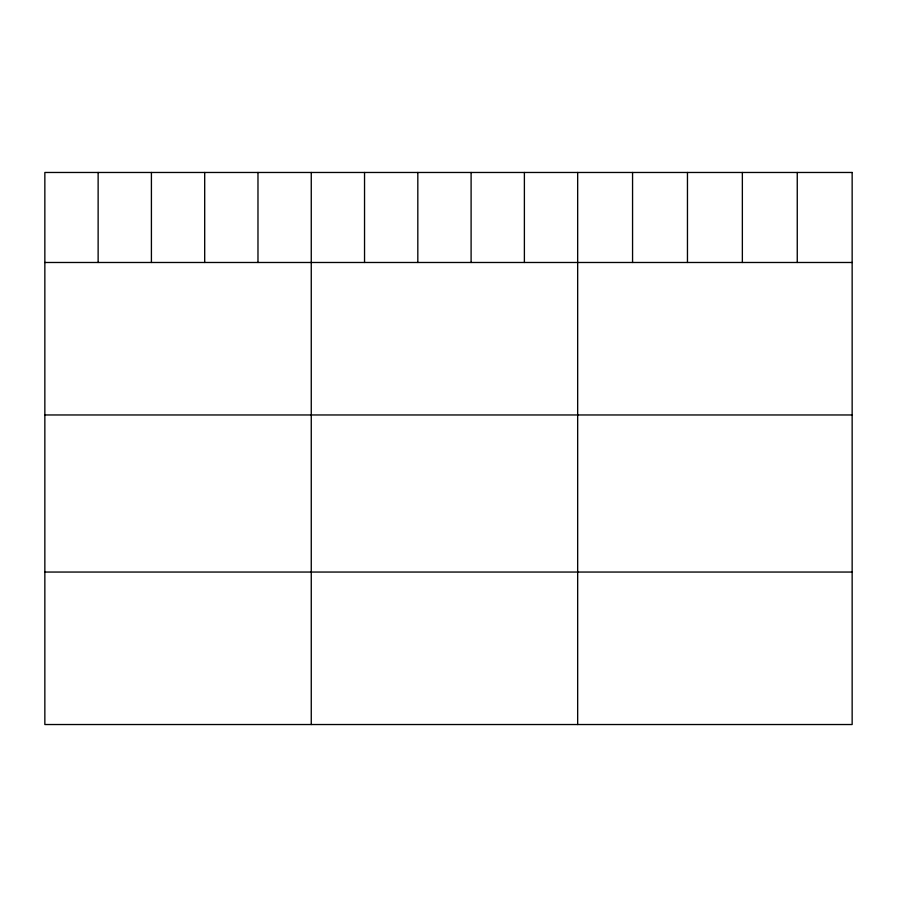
<?xml version="1.0" encoding="UTF-8"?>
<svg xmlns="http://www.w3.org/2000/svg" width="897" height="897" viewBox="0 0 897 897"><rect width="100%" height="100%" fill="white"/><g stroke="black" fill="none" stroke-linecap="round" stroke-linejoin="round"><path stroke-width="1.35" d="M44.85 262.485L852.15 262.485M44.85 414.963L852.15 414.963M44.85 572.051L852.15 572.051M797.254 172.471L797.254 262.485M742.357 172.471L742.357 262.485M687.461 172.471L687.461 262.485M632.564 172.471L632.564 262.485M577.668 172.471L577.668 724.529M524.386 172.471L524.386 262.485M471.104 172.471L471.104 262.485M417.823 172.471L417.823 262.485M364.541 172.471L364.541 262.485M311.259 172.471L311.259 724.529M257.977 172.471L257.977 262.485M204.695 172.471L204.695 262.485M151.414 172.471L151.414 262.485M98.132 172.471L98.132 262.485M852.15 172.471L44.85 172.471L44.85 724.529L852.15 724.529L852.15 172.471"/></g></svg>
